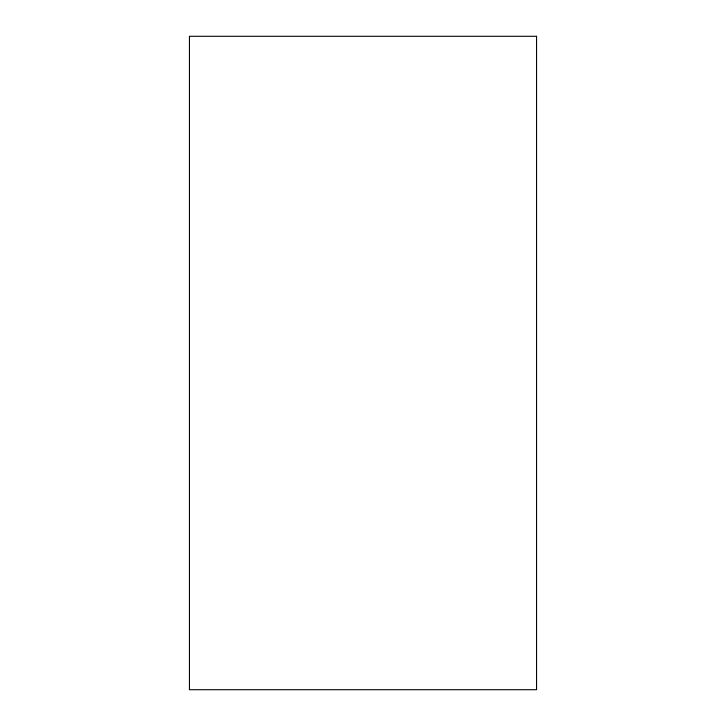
<?xml version="1.0" encoding="UTF-8"?>
<svg xmlns="http://www.w3.org/2000/svg" width="726" height="726" viewBox="0 0 726 726"><rect width="100%" height="100%" fill="white"/><g stroke="black" fill="none" stroke-linecap="round" stroke-linejoin="round"><path stroke-width="1.09" d="M536.559 36.3L189.441 36.3L189.441 689.7L536.559 689.7L536.559 36.3"/></g></svg>
